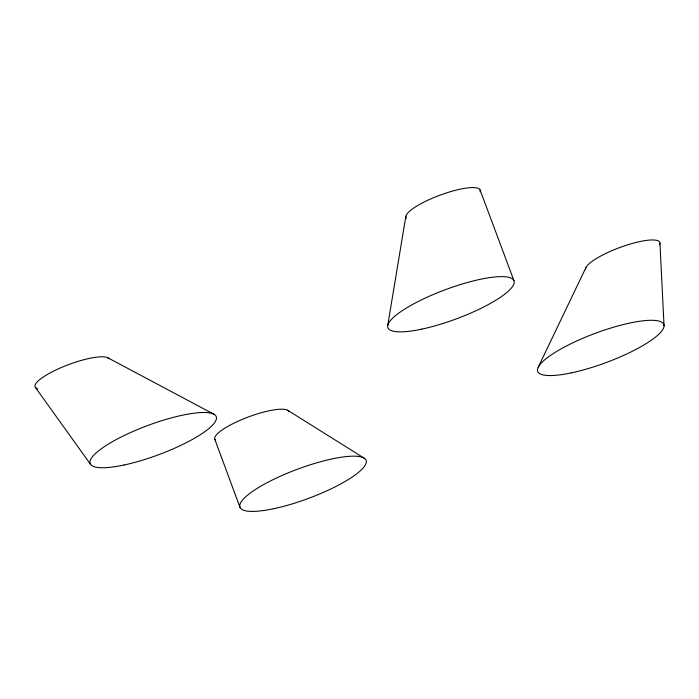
<?xml version="1.0" encoding="UTF-8"?>
<svg xmlns="http://www.w3.org/2000/svg" width="699" height="699" viewBox="0 0 699 699"><rect width="100%" height="100%" fill="white"/><g stroke="black" fill="none" stroke-linecap="round" stroke-linejoin="round"><path stroke-width="1.05" d="M387.735 325.437L405.848 216.297M538.195 367.263L585.928 267.595M107.856 357.809L213.842 414.192M287.56 410.199L364.485 458.369M35.326 387.316L90.547 464.354M480.091 189.979L513.948 280.692M214.811 439.304L240.002 507.352M659.961 243.261L664.05 325.891M37.711 388.793A39.581 9.174 -20.4 0 1 62.421 367.062A39.581 9.174 -20.4 0 1 109.035 358.805M215.72 440.396A39.581 9.174 -20.4 0 1 245.69 417.993A39.581 9.174 -20.4 0 1 288.949 411.589M406.477 218.455A39.581 9.174 -20.4 0 1 441.375 194.672A39.581 9.174 -20.4 0 1 480.064 191.902M585.535 269.639A39.581 9.174 -20.4 0 1 624.731 245.777A39.581 9.174 -20.4 0 1 659.533 244.833M123.994 465.018A67.279 15.596 -20.4 0 0 216.419 417.294A67.279 15.596 -20.4 0 0 119.145 438.037A67.279 15.596 -20.4 0 0 123.994 465.018M273.833 508.697A67.279 15.596 -20.4 0 0 366.25 460.964A67.279 15.596 -20.4 0 0 268.966 481.716A67.279 15.596 -20.4 0 0 273.833 508.697M421.742 329.15A67.279 15.596 -20.4 0 0 514.167 281.426A67.279 15.596 -20.4 0 0 416.892 302.169A67.279 15.596 -20.4 0 0 421.742 329.15M571.572 372.829A67.279 15.596 -20.4 0 0 663.998 325.096A67.279 15.596 -20.4 0 0 566.714 345.839A67.279 15.596 -20.4 0 0 571.572 372.829"/></g></svg>
